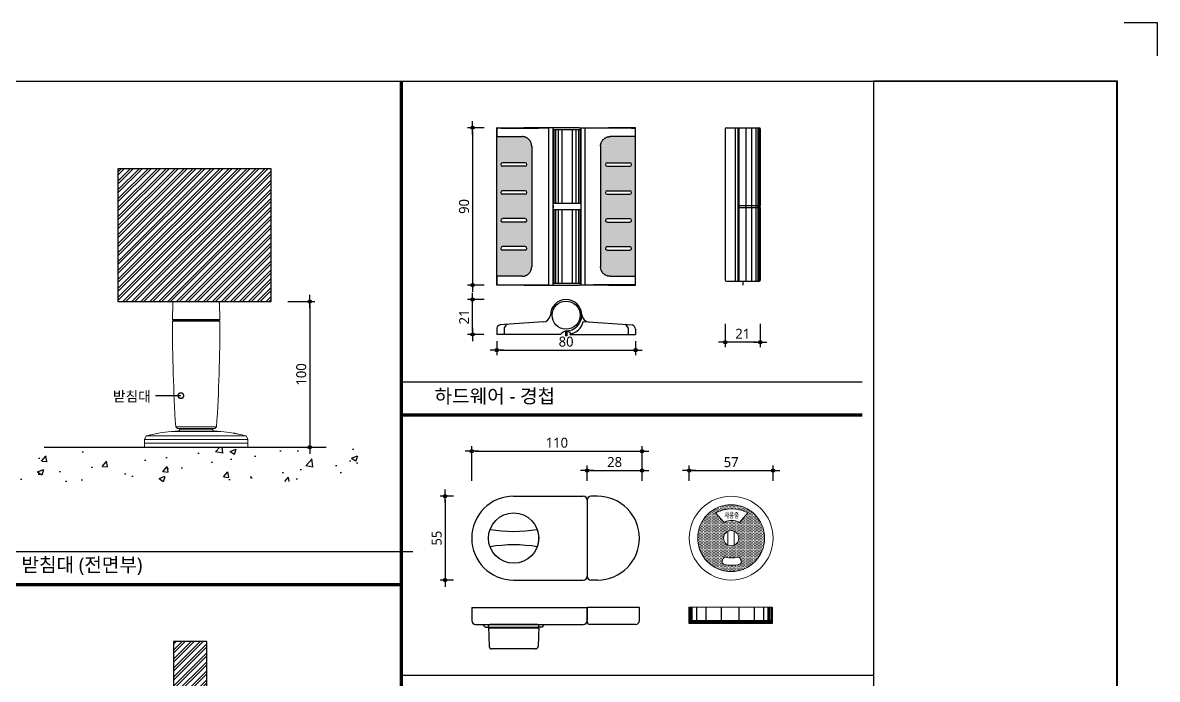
# Model space of a CAD drawing. Extents: x -256 to 8104, y -176 to 5714.
# Drawn here: x 4694 to 8104, y 3740 to 5714 of the extents above; entities that cross this region are included whole.
import ezdxf
from ezdxf.enums import TextEntityAlignment as Align

# ---------------------------------------------------------------- set-up
doc = ezdxf.new("R2010")
doc.units = 0
doc.header["$LTSCALE"] = 30
doc.layers.get('0').update_dxf_attribs({"linetype": 'CONTINUOUS'})
doc.layers.get('DEFPOINTS').update_dxf_attribs({"linetype": 'CONTINUOUS'})
for name, color, linetype in [('02---제품선', 4, 'CONTINUOUS'), ('curior-0Line', 252, 'CONTINUOUS'), ('DIM', 7, 'CONTINUOUS'), ('FIN', 5, 'CONTINUOUS'), ('HAT', 8, 'CONTINUOUS'), ('TIT', 3, 'CONTINUOUS'), ('문자', 3, 'CONTINUOUS'), ('부자재', 4, 'CONTINUOUS'), ('잠금쇠(회전형)', 4, 'CONTINUOUS'), ('치수', 1, 'CONTINUOUS'), ('판넬', 2, 'CONTINUOUS'), ('해치', 8, 'CONTINUOUS')]:
    doc.layers.add(name, color=color, linetype=linetype)
doc.styles.add('HDW', font='gulim.ttc')
doc.styles.add('돋움', font='malgun.ttf')
doc.dimstyles.new('10', dxfattribs={"dimscale": 10, "dimtxt": 3, "dimasz": 1, "dimexe": 1.5, "dimexo": 2, "dimgap": 1, "dimtad": 1, "dimdec": 0, "dimlunit": 6, "dimtxsty": '돋움', "dimblk": 'DIMDOT', "dimcen": -1, "dimdle": 1.5, "dimclrt": 3, "dimazin": 3, "dimtfac": 1, "dimtdec": 0, "dimtix": 1, "dimtmove": 2, "dimatfit": 3, "dimldrblk": 'DIMDOT', "dimarcsym": 0})

# ---------------------------------------------------------------- blocks, each defined once
blk = doc.blocks.new('DIMDOT')
at = {"linetype": 'Continuous'}
blk.add_line((-2, 0), (2, 0), dxfattribs=at)
for radius in [0.5, 0.25]:
    blk.add_circle((0, 0), radius, dxfattribs=at)
blk = doc.blocks.new('*D1079')
at = {"layer": 'DEFPOINTS', "color": 0}
for p in [(191282, 2861.8), (190770, 2753.2), (191282, 2753.2)]:
    blk.add_point(p, dxfattribs=at)
at = {"layer": 'DIM', "color": 0, "lineweight": -2, "ltscale": 10}
for p, q in [((190770, 2773.2), (190770, 2876.8)), ((191282, 2773.2), (191282, 2876.8)), ((190780, 2861.8), (191272, 2861.8))]:
    blk.add_line(p, q, dxfattribs=at)
at = {"layer": 'DIM', "color": 0, "lineweight": -2, "xscale": 10, "yscale": 10, "zscale": 10, "rotation": 180}
blk.add_blockref('DIMDOT', (190770, 2861.8), dxfattribs=at)
at = {"layer": 'DIM', "color": 0, "lineweight": -2, "xscale": 10, "yscale": 10, "zscale": 10}
blk.add_blockref('DIMDOT', (191282, 2861.8), dxfattribs=at)
at = {"layer": 'DIM', "color": 3, "insert": (191026, 2887.4), "char_height": 30, "attachment_point": 5, "style": '돋움'}
blk.add_mtext('110', dxfattribs=at)
blk = doc.blocks.new('*D1080')
at = {"layer": 'DEFPOINTS', "color": 0}
for p in [(191282, 2803.9), (191117, 2753.2), (191282, 2753.2)]:
    blk.add_point(p, dxfattribs=at)
at = {"layer": 'DIM', "color": 0, "lineweight": -2, "ltscale": 10}
for p, q in [((191117, 2773.2), (191117, 2818.9)), ((191127, 2803.9), (191272, 2803.9)), ((191282, 2773.2), (191282, 2818.9))]:
    blk.add_line(p, q, dxfattribs=at)
at = {"layer": 'DIM', "color": 0, "lineweight": -2, "xscale": 10, "yscale": 10, "zscale": 10, "rotation": 180}
blk.add_blockref('DIMDOT', (191117, 2803.9), dxfattribs=at)
at = {"layer": 'DIM', "color": 0, "lineweight": -2, "xscale": 10, "yscale": 10, "zscale": 10}
blk.add_blockref('DIMDOT', (191282, 2803.9), dxfattribs=at)
at = {"layer": 'DIM', "color": 3, "insert": (191199.5, 2829.4), "char_height": 30, "attachment_point": 5, "style": '돋움'}
blk.add_mtext('28', dxfattribs=at)
blk = doc.blocks.new('*D1081')
at = {"layer": 'DEFPOINTS', "color": 0}
for p in [(191675.7, 2803.9), (191423.7, 2753.2), (191675.7, 2753.2)]:
    blk.add_point(p, dxfattribs=at)
at = {"layer": 'DIM', "color": 0, "lineweight": -2, "ltscale": 10}
for p, q in [((191423.7, 2773.2), (191423.7, 2818.9)), ((191433.7, 2803.9), (191665.7, 2803.9)), ((191675.7, 2773.2), (191675.7, 2818.9))]:
    blk.add_line(p, q, dxfattribs=at)
at = {"layer": 'DIM', "color": 0, "lineweight": -2, "xscale": 10, "yscale": 10, "zscale": 10, "rotation": 180}
blk.add_blockref('DIMDOT', (191423.7, 2803.9), dxfattribs=at)
at = {"layer": 'DIM', "color": 0, "lineweight": -2, "xscale": 10, "yscale": 10, "zscale": 10}
blk.add_blockref('DIMDOT', (191675.7, 2803.9), dxfattribs=at)
at = {"layer": 'DIM', "color": 3, "insert": (191549.7, 2829.1), "char_height": 30, "attachment_point": 5, "style": '돋움'}
blk.add_mtext('57', dxfattribs=at)
blk = doc.blocks.new('*D1082')
at = {"layer": 'DEFPOINTS', "color": 0}
for p in [(190827.6, 3834.6), (190772.6, 3361.5), (190827.6, 3361.5)]:
    blk.add_point(p, dxfattribs=at)
at = {"layer": 'DIM', "color": 0, "lineweight": -2, "ltscale": 10}
for p, q in [((190807.6, 3834.6), (190757.6, 3834.6)), ((190772.6, 3824.6), (190772.6, 3371.5)), ((190807.6, 3361.5), (190757.6, 3361.5))]:
    blk.add_line(p, q, dxfattribs=at)
at = {"layer": 'DIM', "color": 0, "lineweight": -2, "xscale": 10, "yscale": 10, "zscale": 10}
for p, rotation in [((190772.6, 3834.6), 90), ((190772.6, 3361.5), 270)]:
    blk.add_blockref('DIMDOT', p, dxfattribs=dict(at, rotation=rotation))
at = {"layer": 'DIM', "color": 3, "insert": (190747.1, 3598), "char_height": 30, "attachment_point": 5, "rotation": 90, "style": '돋움'}
blk.add_mtext('90', dxfattribs=at)
blk = doc.blocks.new('*D1083')
at = {"layer": 'DEFPOINTS', "color": 0}
for p in [(190845.2, 3213.2), (191262.3, 3213.2), (191262.3, 3165.9)]:
    blk.add_point(p, dxfattribs=at)
at = {"layer": 'DIM', "color": 0, "lineweight": -2, "ltscale": 10}
for p, q in [((190845.2, 3193.2), (190845.2, 3150.9)), ((191262.3, 3193.2), (191262.3, 3150.9)), ((190855.2, 3165.9), (191252.3, 3165.9))]:
    blk.add_line(p, q, dxfattribs=at)
at = {"layer": 'DIM', "color": 0, "lineweight": -2, "xscale": 10, "yscale": 10, "zscale": 10, "rotation": 180}
blk.add_blockref('DIMDOT', (190845.2, 3165.9), dxfattribs=at)
at = {"layer": 'DIM', "color": 0, "lineweight": -2, "xscale": 10, "yscale": 10, "zscale": 10}
blk.add_blockref('DIMDOT', (191262.3, 3165.9), dxfattribs=at)
at = {"layer": 'DIM', "color": 3, "insert": (191053.7, 3191.4), "char_height": 30, "attachment_point": 5, "style": '돋움'}
blk.add_mtext('80', dxfattribs=at)
blk = doc.blocks.new('*D1084')
at = {"layer": 'DEFPOINTS', "color": 0}
for p in [(190772.6, 3318.2), (190827.6, 3318.2), (190826.9, 3213.2)]:
    blk.add_point(p, dxfattribs=at)
at = {"layer": 'DIM', "color": 0, "lineweight": -2, "ltscale": 10}
for p, q in [((190807.6, 3318.2), (190757.6, 3318.2)), ((190772.6, 3223.2), (190772.6, 3308.2)), ((190806.9, 3213.2), (190757.6, 3213.2))]:
    blk.add_line(p, q, dxfattribs=at)
at = {"layer": 'DIM', "color": 0, "lineweight": -2, "xscale": 10, "yscale": 10, "zscale": 10}
for p, rotation in [((190772.6, 3318.2), 90), ((190772.6, 3213.2), 270)]:
    blk.add_blockref('DIMDOT', p, dxfattribs=dict(at, rotation=rotation))
at = {"layer": 'DIM', "color": 3, "insert": (190747.3, 3265.7), "char_height": 30, "attachment_point": 5, "rotation": 90, "style": '돋움'}
blk.add_mtext('21', dxfattribs=at)
blk = doc.blocks.new('*D1085')
at = {"layer": 'DEFPOINTS', "color": 0}
for p in [(191532.1, 3265.4), (191637.1, 3264.7), (191532.1, 3189.7)]:
    blk.add_point(p, dxfattribs=at)
at = {"layer": 'DIM', "color": 0, "lineweight": -2, "ltscale": 10}
for p, q in [((191532.1, 3245.4), (191532.1, 3174.7)), ((191637.1, 3244.7), (191637.1, 3174.7)), ((191627.1, 3189.7), (191542.1, 3189.7))]:
    blk.add_line(p, q, dxfattribs=at)
at = {"layer": 'DIM', "color": 0, "lineweight": -2, "xscale": 10, "yscale": 10, "zscale": 10, "rotation": 180}
blk.add_blockref('DIMDOT', (191532.1, 3189.7), dxfattribs=at)
at = {"layer": 'DIM', "color": 0, "lineweight": -2, "xscale": 10, "yscale": 10, "zscale": 10}
blk.add_blockref('DIMDOT', (191637.1, 3189.7), dxfattribs=at)
at = {"layer": 'DIM', "color": 3, "insert": (191584.6, 3215.1), "char_height": 30, "attachment_point": 5, "style": '돋움'}
blk.add_mtext('21', dxfattribs=at)
blk = doc.blocks.new('*D1086')
at = {"layer": 'DEFPOINTS', "color": 0}
for p in [(190735.7, 2726.7), (190690, 2474.7), (190735.7, 2474.7)]:
    blk.add_point(p, dxfattribs=at)
at = {"layer": 'DIM', "color": 0, "lineweight": -2, "ltscale": 10}
for p, q in [((190715.7, 2726.7), (190675, 2726.7)), ((190690, 2716.7), (190690, 2484.7)), ((190715.7, 2474.7), (190675, 2474.7))]:
    blk.add_line(p, q, dxfattribs=at)
at = {"layer": 'DIM', "color": 0, "lineweight": -2, "xscale": 10, "yscale": 10, "zscale": 10}
for p, rotation in [((190690, 2726.7), 90), ((190690, 2474.7), 270)]:
    blk.add_blockref('DIMDOT', p, dxfattribs=dict(at, rotation=rotation))
at = {"layer": 'DIM', "color": 3, "insert": (190664.7, 2600.7), "char_height": 30, "attachment_point": 5, "rotation": 90, "style": '돋움'}
blk.add_mtext('55', dxfattribs=at)
blk = doc.blocks.new('*D1091')
at = {"layer": 'DEFPOINTS', "color": 0}
for p in [(190197.2, 3312), (190140.4, 2873.8), (190283.3, 2873.8)]:
    blk.add_point(p, dxfattribs=at)
at = {"layer": 'DIM', "color": 0, "lineweight": -2, "ltscale": 10}
for p, q in [((190217.2, 3312), (190298.3, 3312)), ((190283.3, 3302), (190283.3, 2883.8)), ((190160.4, 2873.8), (190298.3, 2873.8))]:
    blk.add_line(p, q, dxfattribs=at)
at = {"layer": 'DIM', "color": 0, "lineweight": -2, "xscale": 10, "yscale": 10, "zscale": 10}
for p, rotation in [((190283.3, 3312), 90), ((190283.3, 2873.8), 270)]:
    blk.add_blockref('DIMDOT', p, dxfattribs=dict(at, rotation=rotation))
at = {"layer": 'DIM', "color": 3, "insert": (190257.7, 3092.9), "char_height": 30, "attachment_point": 5, "rotation": 90, "style": '돋움'}
blk.add_mtext('100', dxfattribs=at)
blk = doc.blocks.new('_DOTSMALL')
at = {"color": 0, "linetype": 'ByBlock', "const_width": 0.5}
blk.add_lwpolyline([(-0.0625, 0, 1), (0.0625, 0, 1)], format="xyb", close=True, dxfattribs=at)
blk = doc.blocks.new('A$C63EC304E')
at = {"layer": '치수', "color": 1, "xscale": 2.5, "yscale": 2.5, "zscale": 2.5, "rotation": 234.3098741996962}
blk.add_blockref('_DOTSMALL', (0.31, 0.31), dxfattribs=at)
blk = doc.blocks.new('A$C2BC9653E')
at = {"layer": '치수', "xscale": 0.3333333333333333, "yscale": 0.3333333333333333, "zscale": 0.3333333333333333}
blk.add_blockref('A$C63EC304E', (0, 0), dxfattribs=at)
blk = doc.blocks.new('A$C7FC71301')
at = {"layer": '치수', "rotation": 180}
blk.add_blockref('A$C2BC9653E', (0.208, 0.208), dxfattribs=at)
blk = doc.blocks.new('A$C4A20372B')
at = {"layer": '치수'}
blk.add_blockref('A$C7FC71301', (0, 0), dxfattribs=at)
blk = doc.blocks.new('A$C566469F5')
at = {"layer": '치수'}
blk.add_blockref('A$C4A20372B', (0, 0), dxfattribs=at)
blk = doc.blocks.new('A$C7E317CD4')
at = {"layer": '해치', "xscale": 2, "yscale": 2, "zscale": 2}
blk.add_blockref('A$C566469F5', (0, 0), dxfattribs=at)
blk = doc.blocks.new('A$C601D7F27')
at = {"layer": '치수'}
blk.add_blockref('A$C7E317CD4', (0, 0), dxfattribs=at)
blk = doc.blocks.new('A$C38802C08')
at = {"layer": '치수'}
blk.add_blockref('A$C601D7F27', (0, 0), dxfattribs=at)
blk = doc.blocks.new('EDGE_39', base_point=(184726.3, -1563.7))
at = {"layer": 'HAT'}
h = blk.add_hatch(dxfattribs=at)
h.set_pattern_fill('ANSI32', color=256, scale=2, style=0)
h.set_pattern_definition([(45, (176404.804, -1739.444), (-13.470384, 13.470384), []), (45, (176413.785, -1739.444), (-13.470384, 13.470384), [])])
h.paths.add_polyline_path([(190007.7, 3311.9), (190167.7, 3311.9), (190167.7, 3711.3), (189706.9, 3711.3), (189706.9, 3311.9)])
h = blk.add_hatch(dxfattribs=at)
h.set_pattern_fill('ANSI32', color=256, scale=2, style=0)
h.set_pattern_definition([(45, (176427.665, -1839.629), (-13.470384, 13.470384), []), (45, (176436.645, -1839.629), (-13.470384, 13.470384), [])])
h.paths.add_polyline_path([(189874.1, 1975.2), (189973.6, 1975.2), (189973.6, 2289.6), (189874.1, 2289.6)])
at = {"layer": '해치'}
h = blk.add_hatch(dxfattribs=at)
h.set_pattern_fill('DOTS', color=256, scale=2.628474)
h.set_pattern_definition([(0, (187883.4782, 4169.597), (2.086351, 4.172702), [0, -4.172702])])
edge = h.paths.add_edge_path()
edge.add_line((190845.7, 3388), (190845.8, 3388))
edge.add_spline(control_points=[(190845.8, 3388), (190846, 3388), (190857.5, 3388)], knot_values=[-0.724312, -0.724312, -0.724312, 0.724312, 0.724312, 0.724312], weights=[1, 0.748956, 1], degree=2, periodic=0)
edge.add_line((190857.5, 3388), (190921.4, 3388))
edge.add_spline(control_points=[(190921.4, 3388), (190950.3, 3388), (190950.3, 3416.9)], knot_values=[-1.570796, -1.570796, -1.570796, 0, 0, 0], weights=[1, 0.707107, 1], degree=2, periodic=0)
edge.add_line((190950.3, 3416.9), (190950.3, 3779.1))
edge.add_spline(control_points=[(190950.3, 3779.1), (190950.3, 3808), (190921.4, 3808)], knot_values=[0, 0, 0, 1.570796, 1.570796, 1.570796], weights=[1, 0.707107, 1], degree=2, periodic=0)
edge.add_line((190921.4, 3808), (190857.5, 3808))
edge.add_spline(control_points=[(190857.5, 3808), (190846, 3808), (190845.8, 3808)], knot_values=[-0.724312, -0.724312, -0.724312, 0.724312, 0.724312, 0.724312], weights=[1, 0.748956, 1], degree=2, periodic=0)
edge.add_line((190845.7, 3808), (190845.7, 3388))
h.paths.add_polyline_path([(190930.6, 3729.3, -0.414214), (190935.9, 3724, -0.414214), (190930.6, 3718.8), (190862.3, 3718.8, -0.414214), (190857, 3724, -0.414214), (190862.3, 3729.3)], flags=16)
h.paths.add_polyline_path([(190930.6, 3645.3, -0.414214), (190935.9, 3640, -0.414214), (190930.6, 3634.8), (190862.3, 3634.8, -0.414214), (190857, 3640, -0.414214), (190862.3, 3645.3)], flags=16)
h.paths.add_polyline_path([(190930.6, 3561.3, -0.414214), (190935.9, 3556, -0.414214), (190930.6, 3550.8), (190862.3, 3550.8, -0.414214), (190857, 3556, -0.414214), (190862.3, 3561.3)], flags=16)
h.paths.add_polyline_path([(190930.6, 3477.3, -0.414214), (190935.9, 3472, -0.414214), (190930.6, 3466.7), (190862.3, 3466.7, -0.414214), (190857, 3472, -0.414214), (190862.3, 3477.3)], flags=16)
h = blk.add_hatch(dxfattribs=at)
h.set_pattern_fill('DOTS', color=256, scale=2.628474)
h.set_pattern_definition([(0, (187408.861, 4169.597), (2.086351, 4.1727023), [0, -4.1727023])])
edge = h.paths.add_edge_path()
edge.add_spline(control_points=[(191157.1, 3779.1), (191157.1, 3808), (191186.1, 3808)], knot_values=[0, 0, 0, 1.570796, 1.570796, 1.570796], weights=[1, 0.707107, 1], degree=2, periodic=0)
edge.add_line((191186.1, 3808), (191250, 3808))
edge.add_spline(control_points=[(191250, 3808), (191261.5, 3808), (191261.7, 3808)], knot_values=[-0.724312, -0.724312, -0.724312, 0.724312, 0.724312, 0.724312], weights=[1, 0.748956, 1], degree=2, periodic=0)
edge.add_line((191261.8, 3808), (191261.8, 3388))
edge.add_line((191261.8, 3388), (191261.7, 3388))
edge.add_spline(control_points=[(191261.7, 3388), (191261.5, 3388), (191250, 3388)], knot_values=[-0.724312, -0.724312, -0.724312, 0.724312, 0.724312, 0.724312], weights=[1, 0.748956, 1], degree=2, periodic=0)
edge.add_line((191250, 3388), (191186.1, 3388))
edge.add_spline(control_points=[(191186.1, 3388), (191157.1, 3388), (191157.1, 3416.9)], knot_values=[-1.570796, -1.570796, -1.570796, 0, 0, 0], weights=[1, 0.707107, 1], degree=2, periodic=0)
edge.add_line((191157.1, 3416.9), (191157.1, 3779.1))
h.paths.add_polyline_path([(191176.9, 3729.3, 0.414214), (191171.6, 3724, 0.414214), (191176.9, 3718.8), (191245.2, 3718.8, 0.414214), (191250.5, 3724, 0.414214), (191245.2, 3729.3)], flags=16)
h.paths.add_polyline_path([(191176.9, 3645.3, 0.414214), (191171.6, 3640, 0.414214), (191176.9, 3634.8), (191245.2, 3634.8, 0.414214), (191250.5, 3640, 0.414214), (191245.2, 3645.3)], flags=16)
h.paths.add_polyline_path([(191176.9, 3561.3, 0.414214), (191171.6, 3556, 0.414214), (191176.9, 3550.8), (191245.2, 3550.8, 0.414214), (191250.5, 3556, 0.414214), (191245.2, 3561.3)], flags=16)
h.paths.add_polyline_path([(191176.9, 3477.3, 0.414214), (191171.6, 3472, 0.414214), (191176.9, 3466.7), (191245.2, 3466.7, 0.414214), (191250.5, 3472, 0.414214), (191245.2, 3477.3)], flags=16)
h = blk.add_hatch(dxfattribs=at)
h.set_pattern_fill('AR-CONC', color=256, style=0)
h.set_pattern_definition([(50, (187965.83, 1337.06), (182.185, -15.939), [19.05, -209.55]), (355, (187965.83, 1337.06), (-35.243, 191.057), [15.24, -167.64]), (100.451, (187981.01, 1335.73), (146.943, 175.117), [16.19, -178.09]), (46.184, (187965.83, 1387.86), (271.079, -42.042), [28.575, -314.325]), (96.636, (187988.42, 1384.36), (237.404, 247.426), [24.285, -267.135]), (351.184, (187965.83, 1387.86), (237.405, 247.425), [22.86, -251.46]), (21, (187991.23, 1375.16), (151.615, -102.2655), [19.05, -209.55]), (326, (187991.23, 1375.16), (61.802, 184.188), [15.24, -167.64]), (71.4514, (188003.87, 1366.64), (213.416, 81.923), [16.19, -178.09]), (37.5, (187965.83, 1337.06), (3.0886, 84.555), [0, -165.608, 0, -170.18, 0, -168.275]), (7.5, (187965.83, 1337.06), (66.8197, 100.1806), [0, -97.028, 0, -161.798, 0, -64.135]), (327.5, (187909.19, 1337.06), (135.5906, -5.7287), [0, -63.5, 0, -198.12, 0, -262.89]), (317.5, (187883.79, 1337.06), (148.129, 25.4265), [0, -82.55, 0, -131.572, 0, -186.69])])
h.paths.add_polyline_path([(190445.4, 2770.8), (190445.4, 2873.8), (189395.2, 2873.8), (189395.2, 2770.8)])
h = blk.add_hatch(dxfattribs=at)
h.set_pattern_fill('DOTS', color=256, scale=2.628474)
h.set_pattern_definition([(0, (185855.6728, -856.6803), (2.086351, 4.1727023), [0, -4.1727023])])
h.paths.add_polyline_path([(191650.3, 2600.7, 1), (191449, 2600.7, 1)])
h.paths.add_polyline_path([(191526.7, 2600.7, -1), (191572.6, 2600.7, -1)], flags=16)
h.paths.add_polyline_path([(191574.4, 2647.9, 0.250537), (191528.5, 2647.9), (191502.7, 2676.4, -0.258173), (191600.2, 2676.4)], flags=16)
h.paths.add_polyline_path([(191577.1, 2539.2), (191579.9, 2531.1, -0.437988), (191575.1, 2522, -0.127495), (191527.9, 2522, -0.437988), (191523, 2531.1), (191525.8, 2539.2, -0.407197), (191534.6, 2543.6, 0.156299), (191568.4, 2543.6, -0.407197)], flags=16)
h.paths.add_polyline_path([(191524.5, 2655.8), (191577.9, 2655.8), (191577.9, 2683.3), (191524.5, 2683.3)], flags=8)
at = {"color": 2}
for p, q in [((192730.4, 4150.6), (192830.4, 4150.6)), ((192730.4, 4150.6), (192830.4, 4150.6)), ((192730.4, 4150.6), (192830.4, 4150.6)), ((192830.4, 4150.6), (192830.4, 4050.6)), ((192830.4, 4150.6), (192830.4, 4050.6)), ((192830.4, 4150.6), (192830.4, 4050.6)), ((191584.6, 3373), (191584.6, 3361.5)), ((189484.6, 2873.8), (190332.2, 2873.8))]:
    blk.add_line(p, q, dxfattribs=at)
at = {"color": 8}
for p, q in [((190558.3, 3071.1), (191943.5, 3071.1)), ((187245.1, 2560.5), (190592.9, 2560.5)), ((190558.3, 2188.3), (191977.9, 2188.3))]:
    blk.add_line(p, q, dxfattribs=at)
at = {"color": 2}
for points in [[(184725.6, 3974.7), (191977.9, 3974.7), (191977.9, -1563.6), (184725.6, -1563.6)], [(184725.6, 3974.7), (191977.9, 3974.7), (191977.9, -1563.6), (184725.6, -1563.6)], [(184725.6, 3974.7), (192707.5, 3974.7), (192707.5, -1563.6), (184725.6, -1563.6)]]:
    blk.add_lwpolyline(points, close=True, dxfattribs=at)
at = {"color": 8, "const_width": 10}
for points in [[(190558.3, -1563.6), (190558.3, 3974.7)], [(190558.3, 2971.1), (191943.5, 2971.1)], [(187210.4, 2460.5), (190558.3, 2460.5)]]:
    blk.add_lwpolyline(points, dxfattribs=at)
at = {"layer": '02---제품선'}
for p, q in [((190896, 2726.7), (191105.3, 2726.7)), ((191117, 2715), (191117, 2486.3)), ((191117, 2715), (191117, 2486.3)), ((191148, 2726.7), (191128.6, 2726.7)), ((190896, 2474.7), (191105.3, 2474.7)), ((191148, 2474.7), (191128.6, 2474.7)), ((190770, 2391.7), (191117, 2391.7)), ((190770, 2391.7), (190770, 2352.9)), ((191117, 2391.7), (191117, 2352.9)), ((191274, 2391.7), (191117, 2391.7)), ((191117, 2349), (191117, 2391.7)), ((191274, 2352.9), (191274, 2391.7)), ((190781.6, 2341.3), (190802.9, 2341.3)), ((190802.9, 2341.3), (190989, 2341.3)), ((190810.7, 2333.5), (190802.9, 2341.3)), ((190810.7, 2333.5), (190818.4, 2333.5)), ((190818.4, 2333.5), (190973.5, 2333.5)), ((190820.3, 2335.5), (190822.4, 2275.1)), ((190820.4, 2333.5), (190820.4, 2337.4)), ((190967.7, 2341.3), (190824.2, 2341.3)), ((190967.7, 2329.6), (190824.2, 2329.6)), ((190971.6, 2335.5), (190969.5, 2275.1)), ((190971.6, 2333.5), (190971.6, 2337.4)), ((190981.3, 2333.5), (190973.5, 2333.5)), ((190981.3, 2333.5), (190989, 2341.3)), ((190989, 2341.3), (191105.3, 2341.3)), ((191262.3, 2341.3), (191124.7, 2341.3)), ((190961.8, 2267.6), (190830.2, 2267.6))]:
    blk.add_line(p, q, dxfattribs=at)
blk.add_circle((190896, 2600.7), 75.6, dxfattribs=at)
blk.add_circle((190896, 2600.7), 75.6, dxfattribs=at)
for centre, radius, start, end in [((190896, 2600.7), 126, 90, 180), ((191105.3, 2715), 11.6, 0, 90), ((191128.6, 2715), 11.6, 90, 180), ((191148, 2600.7), 126, 0, 90), ((190896, 3037.5), 416.6, 260.2031, 279.7969), ((190896, 2600.7), 126, 180, 270), ((190896, 2600.7), 75.6, 340.7512, 19.2488), ((191148, 2600.7), 126, 270, 0), ((190896, 2163.9), 416.6, 80.2031, 99.7969), ((191105.3, 2486.3), 11.6, 270, 0), ((191128.6, 2486.3), 11.6, 180, 270), ((190781.6, 2352.9), 11.6, 180, 270), ((191105.3, 2352.9), 11.6, 270, 0), ((191262.3, 2352.9), 11.6, 270, 0), ((190824.2, 2337.4), 3.88, 90, 180), ((190824.2, 2333.5), 3.88, 180, 270), ((190967.7, 2337.4), 3.88, 0, 90), ((190967.7, 2333.5), 3.88, 270, 0), ((191124.7, 2349), 7.75, 180, 270), ((190830.2, 2275.4), 7.75, 182, 270), ((190961.8, 2275.4), 7.75, 270, 358)]:
    blk.add_arc(centre, radius, start, end, dxfattribs=at)
at = {"layer": 'curior-0Line'}
blk.add_line((191977.9, 3974.7), (191977.9, -1562.8), dxfattribs=at)
blk.add_lwpolyline([(192710.4, 3974.7), (191977.9, 3974.7), (191977.9, -1563.6), (192710.4, -1563.6)], close=True, dxfattribs=at)
at = {"layer": 'FIN', "color": 4, "linetype": 'Continuous', "lineweight": 15}
for p, q in [((190013, 3258.5), (190011.8, 3307.1)), ((189873.1, 3255.9), (190010.6, 3255.9)), ((189880.5, 2935.7), (189885.9, 2930.3)), ((189997.8, 2930.3), (190003.2, 2935.7)), ((189791.5, 2908), (189786.6, 2897.5)), ((189997.8, 2930.3), (189885.9, 2930.3)), ((189893.5, 2928), (189888.4, 2922.1)), ((189995.3, 2922.1), (189888.4, 2922.1)), ((189893.5, 2930.3), (189893.5, 2928)), ((189893.5, 2928), (189990.2, 2928)), ((189990.2, 2928), (189990.2, 2930.3)), ((189995.3, 2922.1), (189990.2, 2928)), ((190097, 2897.5), (190092.2, 2908)), ((189786.6, 2897.5), (189786.6, 2886.5)), ((189786.6, 2886.5), (189786.6, 2873.8)), ((189786.6, 2873.8), (190097, 2873.8)), ((190097, 2886.5), (190097, 2897.5)), ((190097, 2873.8), (190097, 2886.5))]:
    blk.add_line(p, q, dxfattribs=at)
at = {"layer": 'FIN', "linetype": 'Continuous', "lineweight": 15}
for p, q in [((189870.6, 3258.5), (190013, 3258.5)), ((190013.1, 3253.4), (189870.6, 3253.4)), ((189880.5, 2935.7), (190003.2, 2935.7)), ((189791.5, 2908), (190092.2, 2908)), ((190016.1, 2921), (189867.6, 2921)), ((189869.5, 2921.2), (190014.2, 2921.2)), ((190097, 2897.5), (189786.6, 2897.5)), ((190097, 2886.5), (189786.6, 2886.5)), ((189786.6, 2886.5), (190097, 2886.5)), ((189799.3, 2872.8), (189799.3, 2873.8)), ((189799.4, 2872.8), (189799.3, 2872.8)), ((189799.4, 2872.8), (189799.4, 2873.8)), ((189810.2, 2872.8), (189799.4, 2872.8)), ((189810.2, 2872.8), (189810.2, 2873.8)), ((189810.2, 2872.8), (189810.2, 2873.8)), ((189810.2, 2872.8), (189810.2, 2872.8)), ((189959.7, 2872.8), (189959.7, 2873.8)), ((189964.7, 2872.8), (189959.7, 2872.8)), ((189964.7, 2872.8), (189964.7, 2873.8)), ((189971.8, 2872.8), (189971.8, 2873.8)), ((189971.9, 2872.8), (189971.9, 2873.8)), ((189972.1, 2872.8), (189972.1, 2873.8)), ((189972.6, 2872.8), (189972.6, 2873.8)), ((189974.8, 2872.8), (189972.6, 2872.8)), ((189974.8, 2872.8), (189974.8, 2873.8)), ((189975.6, 2872.8), (189974.8, 2872.8)), ((189975.6, 2872.8), (189975.6, 2873.8)), ((189976.3, 2872.8), (189975.6, 2872.8)), ((189976.3, 2872.8), (189976.3, 2873.8)), ((189976.6, 2872.8), (189976.3, 2872.8)), ((189976.6, 2872.8), (189976.6, 2873.8)), ((189976.8, 2872.8), (189976.6, 2872.8)), ((189976.9, 2872.8), (189976.9, 2873.8)), ((189978.4, 2872.8), (189978.4, 2873.8)), ((189980.3, 2872.8), (189980.3, 2873.8)), ((189980.3, 2872.8), (189980.3, 2873.8)), ((189981, 2872.8), (189980.4, 2872.8)), ((189981, 2872.8), (189981, 2873.8)), ((189981.4, 2872.8), (189981, 2872.8)), ((189981.4, 2872.8), (189981.4, 2873.8)), ((189982.1, 2872.8), (189981.4, 2872.8)), ((189982.1, 2872.8), (189982.1, 2873.8)), ((190071.5, 2872.8), (190071.5, 2873.8)), ((190073.2, 2872.8), (190073.2, 2873.8)), ((190077.1, 2872.8), (190077.1, 2873.8)), ((190080.9, 2872.8), (190080.9, 2873.8)), ((190082.7, 2872.8), (190082.7, 2873.8))]:
    blk.add_line(p, q, dxfattribs=at)
at = {"layer": 'FIN', "color": 4, "linetype": 'Continuous', "lineweight": 15, "flags": 128}
blk.add_lwpolyline([(190006.8, 3312), (189876.7, 3311.9, 0.411572), (189871.7, 3307), (189871.7, 3307), (189870.7, 3258.5)], format="xyb", dxfattribs=at)
at = {"layer": 'FIN', "color": 4, "linetype": 'Continuous', "lineweight": 15}
for centre, radius, start, end in [((190006.8, 3307), 5, 1.3876, 90.0349), ((189873.2, 3258.5), 2.54, 179.2415, 270), ((189873.1, 3253.4), 2.54, 90, 179.3579), ((194911.7, 3251), 5041.1, 179.9718, 183.5859), ((185186, 3244.2), 4827.1, 356.3354, 0.1097), ((190010.5, 3258.5), 2.54, 270, 0.7585), ((190010.6, 3253.4), 2.54, 0.6421, 90), ((189893.5, 2540.3), 381.6, 93.8991, 105.5006), ((189869.6, 2919.6), 1.53, 94.7479, 116.6788), ((189893.5, 2631.7), 290.5, 91.0115, 94.7479), ((189990.2, 2631.7), 290.5, 85.2521, 88.9885), ((190014.1, 2919.6), 1.53, 63.3212, 85.2521), ((189990.2, 2540.3), 381.6, 80.5831, 86.1009), ((189990.2, 2540.3), 381.6, 74.4994, 78.127)]:
    blk.add_arc(centre, radius, start, end, dxfattribs=at)
for points, knots in [([(190052.6, 2916.8), (190052.6, 2916.8), (190052.6, 2916.8), (190052.7, 2916.7), (190053, 2916.7), (190053, 2916.7)], [0, 0, 0, 0, 0.110152, 0.664814, 1, 1, 1, 1]), ([(190053, 2916.7), (190053.2, 2916.6), (190053.6, 2916.6), (190054.4, 2916.4), (190055.2, 2916.3), (190056, 2916.2), (190056.4, 2916.1), (190056.5, 2916.1)], [0, 0, 0, 0, 0.2159727, 0.4318558, 0.6498983, 0.8698049, 1, 1, 1, 1]), ([(190059.5, 2915.4), (190058.9, 2915.5), (190057.9, 2915.7), (190056.9, 2915.9), (190056.5, 2916)], [0, 0, 0, 0, 0.585266, 1, 1, 1, 1]), ([(190056.5, 2916), (190056.5, 2915.9), (190056.5, 2915.9), (190056.5, 2915.7), (190056.5, 2915.7)], [0, 0, 0, 0, 0.495973, 1, 1, 1, 1]), ([(190056.5, 2915.7), (190056.9, 2915.6), (190057.9, 2915.4), (190058.9, 2915.2), (190059.5, 2915.1)], [0, 0, 0, 0, 0.405872, 1, 1, 1, 1]), ([(190071.8, 2912.8), (190069.6, 2913.3), (190065.5, 2914.2), (190061.5, 2915), (190059.5, 2915.3)], [0, 0, 0, 0, 0.528575, 1, 1, 1, 1]), ([(190059.5, 2915.1), (190059.5, 2915.1), (190059.5, 2915.2), (190059.5, 2915.2), (190059.5, 2915.2)], [0, 0, 0, 0, 0.517301, 1, 1, 1, 1]), ([(190059.5, 2915.2), (190061.5, 2914.9), (190065.5, 2914.1), (190069.6, 2913.2), (190071.8, 2912.8)], [0, 0, 0, 0, 0.470682, 1, 1, 1, 1]), ([(190071.8, 2912.8), (190071.8, 2912.8), (190071.8, 2912.8), (190071.8, 2912.8), (190071.8, 2912.8)], [0, 0, 0, 0, 0.529757, 1, 1, 1, 1])]:
    blk.add_open_spline(points, degree=3, knots=knots, dxfattribs=at)
for points in [[(190053, 2916.7), (190052.7, 2916.7)], [(190056.5, 2916), (190059.7, 2915.4)], [(190059.5, 2915.5), (190059.8, 2915.5)]]:
    blk.add_open_spline(points, degree=1, dxfattribs=at)
at = {"layer": 'FIN', "linetype": 'Continuous', "lineweight": 15}
for points, knots in [([(189972.1, 2872.8), (189972, 2872.8), (189971.9, 2872.8), (189971.9, 2872.8), (189971.9, 2872.8)], [0, 0, 0, 0, 0.557964, 1, 1, 1, 1]), ([(189972.6, 2872.8), (189972.5, 2872.8), (189972.3, 2872.8), (189972.2, 2872.8), (189972.1, 2872.8)], [0, 0, 0, 0, 0.561741, 1, 1, 1, 1]), ([(189978.4, 2872.8), (189978.1, 2872.8), (189977.6, 2872.8), (189977.1, 2872.8), (189976.9, 2872.8)], [0, 0, 0, 0, 0.560188, 1, 1, 1, 1]), ([(189980.3, 2872.8), (189979.9, 2872.8), (189979.3, 2872.8), (189978.7, 2872.8), (189978.4, 2872.8)], [0, 0, 0, 0, 0.559958, 1, 1, 1, 1]), ([(190073.2, 2872.8), (190072.6, 2872.8), (190071.6, 2872.8), (190071.5, 2872.8), (190071.5, 2872.8)], [0, 0, 0, 0, 0.558554, 1, 1, 1, 1]), ([(190074.7, 2872.8), (190074.1, 2872.8), (190073.2, 2872.8), (190072.5, 2872.8), (190072.3, 2872.8)], [0, 0, 0, 0, 0.558511, 1, 1, 1, 1]), ([(190077.1, 2872.8), (190076.3, 2872.8), (190074.9, 2872.8), (190073.7, 2872.8), (190073.2, 2872.8)], [0, 0, 0, 0, 0.559859, 1, 1, 1, 1]), ([(190080.9, 2872.8), (190080.3, 2872.8), (190079.1, 2872.8), (190077.7, 2872.8), (190077.1, 2872.8)], [0, 0, 0, 0, 0.558977, 1, 1, 1, 1]), ([(190082.7, 2872.8), (190082.6, 2872.8), (190082.4, 2872.8), (190081.4, 2872.8), (190080.9, 2872.8)], [0, 0, 0, 0, 0.559094, 1, 1, 1, 1])]:
    blk.add_open_spline(points, degree=3, knots=knots, dxfattribs=at)
blk.add_open_spline([(189972.5, 2872.8), (189972.3, 2872.8)], degree=1, dxfattribs=at)
at = {"layer": '부자재'}
for p, q in [((190845.2, 3834.6), (190926.6, 3834.6)), ((190845.2, 3361.5), (190845.2, 3834.6)), ((190845.2, 3834.6), (190845.8, 3834)), ((190845.8, 3834), (190845.8, 3808)), ((190857.5, 3833.8), (190971.1, 3833.6)), ((190926.8, 3834.5), (190926.6, 3834.6)), ((191014.3, 3834.5), (190926.8, 3834.5)), ((191001.7, 3362.7), (191001.7, 3833.4)), ((191014.3, 3834.5), (191014.3, 3361.5)), ((191014.3, 3834.5), (191014.4, 3834.5)), ((191093.2, 3834.5), (191180.7, 3834.5)), ((191098.4, 3834.5), (191098.4, 3361.5)), ((191111, 3362.7), (191111, 3833.4)), ((191250, 3833.8), (191136.4, 3833.6)), ((191180.7, 3834.5), (191180.9, 3834.6)), ((191262.3, 3834.6), (191180.9, 3834.6)), ((191262.3, 3834.6), (191261.7, 3834)), ((191261.7, 3834), (191261.7, 3808)), ((191262.3, 3361.5), (191262.3, 3834.6)), ((191532.1, 3831.6), (191532.1, 3376)), ((191535.1, 3834.6), (191634.1, 3834.6)), ((191562.1, 3834.6), (191562.1, 3373)), ((191569.6, 3834.6), (191569.6, 3373)), ((191637.1, 3831.6), (191637.1, 3600.9)), ((190845.7, 3388), (190845.7, 3808)), ((190845.7, 3808), (190845.8, 3808)), ((190857.5, 3808), (190921.4, 3808)), ((191250, 3808), (191186.1, 3808)), ((191261.8, 3808), (191261.7, 3808)), ((191261.8, 3388), (191261.8, 3808)), ((190950.3, 3779.1), (190950.3, 3416.9)), ((191157.1, 3779.1), (191157.1, 3416.9)), ((191014.5, 3601.6), (191014.5, 3594.2)), ((191569.6, 3600.9), (191637.1, 3600.9)), ((191569.6, 3594.9), (191637.1, 3594.9)), ((191636.2, 3600.9), (191636.2, 3594.9)), ((191637.1, 3594.9), (191637.1, 3376)), ((190845.8, 3388), (190845.7, 3388)), ((190845.8, 3388), (190845.8, 3362)), ((190921.4, 3388), (190857.5, 3388)), ((191186.1, 3388), (191250, 3388)), ((191261.7, 3388), (191261.8, 3388)), ((191261.7, 3388), (191261.7, 3362)), ((190845.8, 3362), (190845.2, 3361.5)), ((190926.6, 3361.5), (190845.2, 3361.5)), ((190857.5, 3362.2), (190971.1, 3362.4)), ((190926.8, 3361.5), (190926.6, 3361.5)), ((190926.8, 3361.5), (191014.3, 3361.5)), ((191180.7, 3361.5), (191093.2, 3361.5)), ((191250, 3362.2), (191136.4, 3362.4)), ((191180.7, 3361.5), (191180.9, 3361.5)), ((191180.9, 3361.5), (191262.3, 3361.5)), ((191261.7, 3362), (191262.3, 3361.5)), ((191535.1, 3373), (191634.1, 3373)), ((190984.6, 3250.8), (190855, 3241.7)), ((191105.3, 3252.2), (191252.3, 3241.8)), ((190845.2, 3229.8), (190845.2, 3213.2)), ((191037, 3213.2), (190845.2, 3213.2)), ((190867.7, 3232.9), (190867.7, 3213.2)), ((191051.5, 3223.2), (191051.5, 3208.7)), ((191056, 3208.7), (191051.5, 3208.7)), ((191056, 3223.2), (191056, 3208.7)), ((191064.4, 3214), (191064.4, 3213.2)), ((191064.4, 3213.2), (191262.3, 3213.2)), ((191239.8, 3232.9), (191239.8, 3213.2)), ((191262.3, 3229.8), (191262.3, 3213.2))]:
    blk.add_line(p, q, dxfattribs=at)
blk.add_circle((191053.7, 3271), 42.1, dxfattribs=at)
for centre, radius, start, end in [((191535.1, 3831.6), 3, 90, 180), ((191634.1, 3831.6), 3, 0, 90), ((191535.1, 3376), 3, 180, 270), ((191634.1, 3376), 3, 270, 0), ((191053.7, 3271), 47.2, 270, 180), ((190857.8, 3229.5), 12.6, 101.7765, 181.6712), ((190883.1, 3228.6), 15.9, 113.4077, 164.5497), ((190983.4, 3274), 23.3, 272.9231, 352.4724), ((191055.4, 3264.7), 51.5, 280.084, 345.9792), ((191124.1, 3274), 23.3, 187.5276, 267.0769), ((191224.4, 3228.6), 15.9, 15.4503, 67.3004), ((191249.7, 3229.5), 12.6, 358.3288, 78.2235), ((191060.2, 3194.8), 29.6, 102.5267, 141.5475), ((191047.3, 3194.8), 29.6, 43.1003, 77.4733)]:
    blk.add_arc(centre, radius, start, end, dxfattribs=at)
for points, weights in [([(190857.5, 3833.8), (190846, 3833.8), (190845.8, 3834)], [1, 0.748955720789, 1]), ([(191001.7, 3833.4), (190988.2, 3833.5), (190971.1, 3833.6)], [1, 0.964784765128, 1]), ([(191014.3, 3834.5), (191014.3, 3834.5), (191014.3, 3834.5)], [1, 0.999924701899, 1]), ([(191250, 3833.8), (191261.5, 3833.8), (191261.7, 3834)], [1, 0.748955720789, 1]), ([(190845.8, 3808), (190846, 3808), (190857.5, 3808)], [1, 0.748955720789, 1]), ([(190950.3, 3779.1), (190950.3, 3808), (190921.4, 3808)], [1, 0.707106781187, 1]), ([(191157.1, 3779.1), (191157.1, 3808), (191186.1, 3808)], [1, 0.707106781187, 1]), ([(191261.7, 3808), (191261.5, 3808), (191250, 3808)], [1, 0.748955720789, 1]), ([(191014.3, 3594.2), (191014.3, 3594.2), (191014.3, 3594.2)], [1, 0.999862102782, 1]), ([(190921.4, 3388), (190950.3, 3388), (190950.3, 3416.9)], [1, 0.707106781187, 1]), ([(191186.1, 3388), (191157.1, 3388), (191157.1, 3416.9)], [1, 0.707106781187, 1]), ([(190857.5, 3388), (190846, 3388), (190845.8, 3388)], [1, 0.748955720789, 1]), ([(191250, 3388), (191261.5, 3388), (191261.7, 3388)], [1, 0.748955720789, 1]), ([(190845.8, 3362), (190846, 3362.2), (190857.5, 3362.2)], [1, 0.748955720789, 1]), ([(190971.1, 3362.4), (190988.2, 3362.5), (191001.7, 3362.7)], [1, 0.964784765128, 1]), ([(191014.4, 3361.4), (191014.3, 3361.4), (191014.3, 3361.4)], [1, 0.999734260157, 1]), ([(191261.7, 3362), (191261.5, 3362.2), (191250, 3362.2)], [1, 0.748955720789, 1])]:
    blk.add_rational_spline(points, weights, degree=2, dxfattribs=at)
for points, weights, knots in [([(191093.2, 3834.5), (191093.2, 3834.5), (191053.7, 3834.5), (191014.3, 3834.5), (191014.3, 3834.5)], [1, 0.707106781186, 1, 0.707106781186, 1], [-1.570796, -1.570796, -1.570796, 0, 0, 1.570796, 1.570796, 1.570796]), ([(191014.3, 3829.2), (191026.9, 3829.2), (191053.7, 3829.2), (191098.4, 3829.2), (191098.4, 3829.2)], [0.872453400774, 0.800943102543, 1, 0.707106781186, 1], [-1.067549, -1.067549, -1.067549, 0, 0, 1.570796, 1.570796, 1.570796]), ([(191098.4, 3606.9), (191098.4, 3606.9), (191058.4, 3606.9), (191028.5, 3606.9), (191014.3, 3606.9)], [1, 0.742797744768, 1, 0.794611058848, 0.917248923756], [-1.467114, -1.467114, -1.467114, 0, 0, 1.171564, 1.171564, 1.171564]), ([(191014.3, 3589), (191025.5, 3589), (191049.1, 3589), (191089.2, 3589), (191097.5, 3589)], [0.884455168565, 0.830422605945, 1, 0.742797744768, 1], [-0.967291, -0.967291, -0.967291, 0, 0, 1.467114, 1.467114, 1.467114]), ([(191098.4, 3366.6), (191098.4, 3366.6), (191053.7, 3366.6), (191026.9, 3366.6), (191014.3, 3366.6)], [1, 0.707106781186, 1, 0.800943102543, 0.872453400774], [-1.570796, -1.570796, -1.570796, 0, 0, 1.067549, 1.067549, 1.067549]), ([(191014.3, 3361.4), (191014.3, 3361.4), (191053.7, 3361.4), (191093.2, 3361.4), (191093.2, 3361.4)], [1, 0.707106781186, 1, 0.707106781186, 1], [-1.570796, -1.570796, -1.570796, 0, 0, 1.570796, 1.570796, 1.570796])]:
    blk.add_rational_spline(points, weights, degree=2, knots=knots, dxfattribs=at)
blk.add_open_spline([(191014.5, 3601.6), (191014.5, 3601.6), (191014.5, 3601.6), (191014.4, 3601.6), (191014.4, 3601.6), (191014.3, 3601.6)], degree=3, knots=[-0.00189331, -0.00189331, -0.00189331, -0.00189331, 0, 0, 0.05421316, 0.05421316, 0.05421316, 0.05421316], dxfattribs=at)
at = {"layer": '잠금쇠(회전형)', "linetype": 'Continuous', "lineweight": 15}
for p, q in [((191502.7, 2676.4), (191528.5, 2647.9)), ((191600.2, 2676.4), (191574.4, 2647.9)), ((191539.7, 2621.4), (191539.7, 2580.2)), ((191558.8, 2621), (191558.8, 2579.8)), ((191525.8, 2539.2), (191523, 2531.1)), ((191577.1, 2539.2), (191579.9, 2531.1)), ((191422.9, 2393.2), (191673.3, 2393.2)), ((191422.9, 2393.2), (191422.9, 2352.9)), ((191423.7, 2393.2), (191423.7, 2352.9)), ((191673.3, 2393.2), (191673.3, 2352.9)), ((191422.1, 2352.9), (191674.1, 2352.9)), ((191422.1, 2345.2), (191422.1, 2352.9)), ((191674.1, 2345.2), (191674.1, 2352.9)), ((191422.1, 2345.4), (191674.1, 2345.4))]:
    blk.add_line(p, q, dxfattribs=at)
for radius in [126, 100.6, 22.9]:
    blk.add_circle((191549.7, 2600.7), radius, dxfattribs=at)
for centre, radius, start, end in [((191551.5, 2588.2), 100.7, 61.0478, 118.9522), ((191551.5, 2605), 48.7, 61.8696, 118.1304), ((191529.6, 2528.8), 7, 160.8571, 255.4685), ((191532.5, 2536.9), 7, 72.2332, 160.8571), ((191551.5, 2596.3), 55.3, 252.2332, 287.7668), ((191570.5, 2536.9), 7, 19.1429, 107.7668), ((191573.3, 2528.8), 7, 284.5315, 19.1429), ((191551.5, 2613.1), 94.1, 255.4685, 284.5315)]:
    blk.add_arc(centre, radius, start, end, dxfattribs=at)
at = {"layer": '치수'}
blk.add_line((189819.8, 3029.1), (189895.8, 3029.1), dxfattribs=at)
at = {"layer": '판넬', "color": 1}
for points in [[(189706.9, 3311.9), (190167.7, 3311.9), (190167.7, 3711.3), (189706.9, 3711.3)], [(189874.1, 1975.2), (189973.6, 1975.2), (189973.6, 2289.6), (189874.1, 2289.6)]]:
    blk.add_lwpolyline(points, close=True, dxfattribs=at)
at = {"layer": '해치'}
for p, q in [((191016.9, 3829.2), (191016.9, 3606.9)), ((191022.2, 3829.2), (191022.2, 3606.9)), ((191030.1, 3829.2), (191030.1, 3606.9)), ((191040.6, 3829.2), (191040.6, 3606.9)), ((191072.1, 3829.2), (191072.1, 3606.9)), ((191082.7, 3829.2), (191082.7, 3606.9)), ((191090.5, 3829.2), (191090.5, 3606.9)), ((191095.8, 3829.2), (191095.8, 3606.9)), ((191574.2, 3373), (191574.2, 3834.6)), ((191595.2, 3373), (191595.2, 3834.6)), ((191612.2, 3373), (191612.2, 3834.6)), ((191624.8, 3373), (191624.8, 3834.6)), ((191630.4, 3373), (191630.4, 3834.6)), ((191633.3, 3373), (191633.3, 3834.6)), ((191635.2, 3373), (191635.2, 3834.6)), ((191636.3, 3373), (191636.3, 3834.6)), ((191636.7, 3600.9), (191636.7, 3834.6)), ((191637, 3600.9), (191637, 3834.6)), ((190930.6, 3729.3), (190862.3, 3729.3)), ((190930.6, 3718.8), (190862.3, 3718.8)), ((191176.9, 3729.3), (191245.2, 3729.3)), ((191176.9, 3718.8), (191245.2, 3718.8)), ((190930.6, 3645.3), (190862.3, 3645.3)), ((190930.6, 3634.8), (190862.3, 3634.8)), ((191176.9, 3645.3), (191245.2, 3645.3)), ((191176.9, 3634.8), (191245.2, 3634.8)), ((191016.9, 3589), (191016.9, 3366.6)), ((191022.2, 3589), (191022.2, 3366.6)), ((191030.1, 3589), (191030.1, 3366.6)), ((191040.6, 3589), (191040.6, 3366.6)), ((191072.1, 3589), (191072.1, 3366.6)), ((191082.7, 3589), (191082.7, 3366.6)), ((191090.5, 3589), (191090.5, 3366.6)), ((191095.8, 3589), (191095.8, 3366.6)), ((191636.7, 3373), (191636.7, 3594.9)), ((191637, 3373), (191637, 3594.9)), ((190930.6, 3561.3), (190862.3, 3561.3)), ((190930.6, 3550.8), (190862.3, 3550.8)), ((191176.9, 3561.3), (191245.2, 3561.3)), ((191176.9, 3550.8), (191245.2, 3550.8)), ((190930.6, 3477.3), (190862.3, 3477.3)), ((190930.6, 3466.7), (190862.3, 3466.7)), ((191176.9, 3477.3), (191245.2, 3477.3)), ((191176.9, 3466.7), (191245.2, 3466.7)), ((191425.2, 2393.2), (191425.2, 2352.9)), ((191427.7, 2393.2), (191427.7, 2352.9)), ((191432, 2393.2), (191432, 2352.9)), ((191445.6, 2393.2), (191445.6, 2352.9)), ((191473.4, 2393.2), (191473.4, 2352.9)), ((191519.7, 2393.2), (191519.7, 2352.9)), ((191572.7, 2393.2), (191572.7, 2352.9)), ((191619, 2393.2), (191619, 2352.9)), ((191646.8, 2393.2), (191646.8, 2352.9)), ((191660.4, 2393.2), (191660.4, 2352.9)), ((191664.2, 2393.2), (191664.2, 2352.9)), ((191668.5, 2393.2), (191668.5, 2352.9)), ((191671, 2393.2), (191671, 2352.9)), ((191672.5, 2393.2), (191672.5, 2352.9)), ((191422.1, 2350.4), (191674.1, 2350.4)), ((191422.1, 2349.1), (191674.1, 2349.1)), ((191422.1, 2347.8), (191674.1, 2347.8)), ((191422.1, 2347), (191674.1, 2347)), ((191422.1, 2346.2), (191674.1, 2346.2)), ((191422.1, 2345.2), (191674.1, 2345.2))]:
    blk.add_line(p, q, dxfattribs=at)
for centre, start, end in [((190862.3, 3724), 90, 180), ((190862.3, 3724), 180, 270), ((190930.6, 3724), 0, 90), ((190930.6, 3724), 270, 0), ((191176.9, 3724), 90, 180), ((191176.9, 3724), 180, 270), ((191245.2, 3724), 0, 90), ((191245.2, 3724), 270, 0), ((190862.3, 3640), 90, 180), ((190862.3, 3640), 180, 270), ((190930.6, 3640), 0, 90), ((190930.6, 3640), 270, 0), ((191176.9, 3640), 90, 180), ((191176.9, 3640), 180, 270), ((191245.2, 3640), 0, 90), ((191245.2, 3640), 270, 0), ((190862.3, 3556), 90, 180), ((190862.3, 3556), 180, 270), ((190930.6, 3556), 0, 90), ((190930.6, 3556), 270, 0), ((191176.9, 3556), 90, 180), ((191176.9, 3556), 180, 270), ((191245.2, 3556), 0, 90), ((191245.2, 3556), 270, 0), ((190862.3, 3472), 90, 180), ((190862.3, 3472), 180, 270), ((190930.6, 3472), 0, 90), ((190930.6, 3472), 270, 0), ((191176.9, 3472), 90, 180), ((191176.9, 3472), 180, 270), ((191245.2, 3472), 0, 90), ((191245.2, 3472), 270, 0)]:
    blk.add_arc(centre, 5.26, start, end, dxfattribs=at)
at = {"layer": '해치', "xscale": 20, "yscale": 20, "zscale": 20}
blk.add_blockref('A$C38802C08', (189891.7, 3024.9), dxfattribs=at)
at = {"layer": 'TIT', "style": '돋움'}
for s, p in [('하드웨어 - 경첩', (191020.7, 3006.8)), ('받침대 (전면부)', (189780.2, 2499.6))]:
    blk.add_text(s, height=42, dxfattribs=at).set_placement(p, align=Align.RIGHT)
at = {"layer": '문자', "style": '돋움'}
blk.add_text('받침대', height=30.34, dxfattribs=at).set_placement((189748.7, 3027.2), align=Align.MIDDLE)
at = {"layer": '잠금쇠(회전형)', "linetype": 'Continuous', "lineweight": 15, "style": 'HDW', "width": 0.659278}
blk.add_text('사용중', height=16.4, dxfattribs=at).set_placement((191529.1, 2661.5), (191573.3, 2661.5), align=Align.FIT)
at = {"layer": 'DIM', "ltscale": 10}
for base, p1, p2, angle, text, picture, middle in [((190772.6, 3361.5), (190827.6, 3834.6), (190827.6, 3361.5), 90, '90', '*D1082', (190747.1, 3598)), ((190772.6, 3318.2), (190826.9, 3213.2), (190827.6, 3318.2), 90, '21', '*D1084', (190747.3, 3265.7)), ((191532.1, 3189.7), (191637.1, 3264.7), (191532.1, 3265.4), 180, '21', '*D1085', (191584.6, 3215.1)), ((190690, 2474.7), (190735.7, 2726.7), (190735.7, 2474.7), 90, '55', '*D1086', (190664.7, 2600.7))]:
    dim = blk.add_linear_dim(base=base, p1=p1, p2=p2, angle=angle, text=text, dimstyle='10', override={"dimtxsty": '돋움'}, dxfattribs=at)
    dim.commit()
    dim.dimension.update_dxf_attribs({"geometry": picture, "text_midpoint": middle})
dim = blk.add_linear_dim(base=(190283.3, 2873.8), p1=(190197.2, 3312), p2=(190140.4, 2873.8), angle=90, text='100', dimstyle='10', dxfattribs=at)
dim.commit()
dim.dimension.update_dxf_attribs({"geometry": '*D1091', "text_midpoint": (190257.7, 3092.9)})
for base, p1, p2, text, picture, middle in [((191262.3, 3165.9), (190845.2, 3213.2), (191262.3, 3213.2), '80', '*D1083', (191053.7, 3191.4)), ((191282, 2861.8), (190770, 2753.2), (191282, 2753.2), '110', '*D1079', (191026, 2887.4)), ((191282, 2803.9), (191117, 2753.2), (191282, 2753.2), '28', '*D1080', (191199.5, 2829.4)), ((191675.7, 2803.9), (191423.7, 2753.2), (191675.7, 2753.2), '57', '*D1081', (191549.7, 2829.1))]:
    dim = blk.add_linear_dim(base=base, p1=p1, p2=p2, text=text, dimstyle='10', override={"dimtxsty": '돋움'}, dxfattribs=at)
    dim.commit()
    dim.dimension.update_dxf_attribs({"geometry": picture, "text_midpoint": middle})

msp = doc.modelspace()

# ---------------------------------------------------------------- block references
msp.add_blockref('EDGE_39', (0, 0))

doc.saveas('drawing.dxf')
